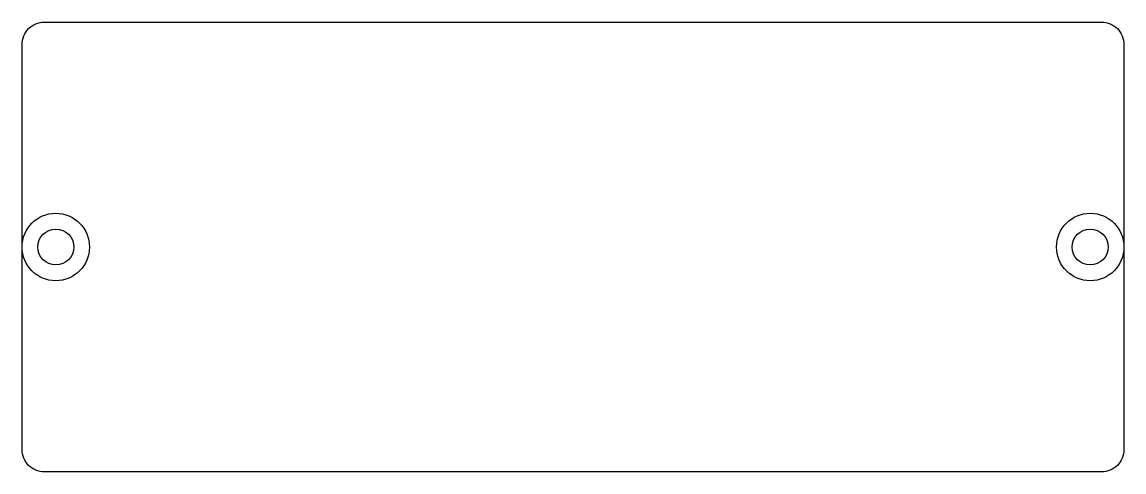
# Model space of a CAD drawing. Extents: x 12.8 to 110.8, y 111.1 to 151.1.
import ezdxf

# ---------------------------------------------------------------- set-up
doc = ezdxf.new("R2010")
doc.units = 0
doc.layers.get('0').update_dxf_attribs({"linetype": 'CONTINUOUS'})

msp = doc.modelspace()

# ---------------------------------------------------------------- linework, layer by layer
msp.add_lwpolyline([(12.839, 113.066), (12.839, 149.066, -0.414214), (14.839, 151.066), (108.839, 151.066, -0.414214), (110.839, 149.066), (110.839, 113.066, -0.414214), (108.839, 111.066), (14.839, 111.066, -0.414214)], format="xyb", close=True)
for centre, radius in [((15.839, 131.066), 3), ((107.839, 131.066), 3), ((15.839, 131.066), 1.6), ((107.839, 131.066), 1.6)]:
    msp.add_circle(centre, radius)

doc.saveas('drawing.dxf')
